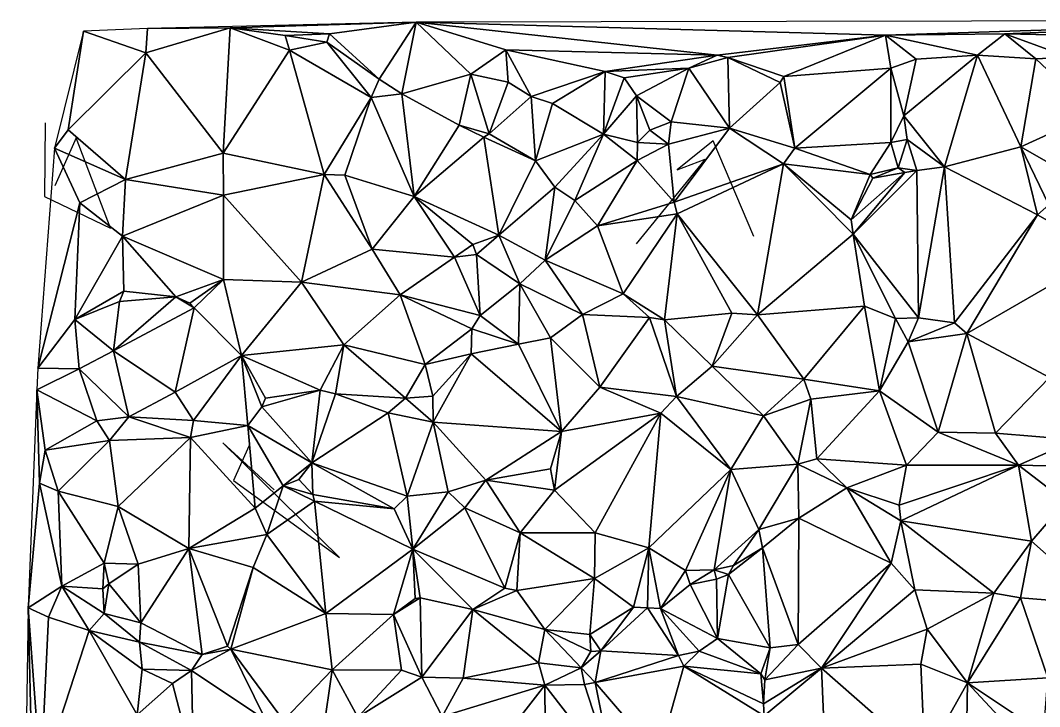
# Model space of a CAD drawing. Header units: metres. Extents: x -15 to 15.4, y -15.5 to 15.
# Drawn here: x -14.98 to -2.53, y 6.58 to 14.97 of the extents above; entities that cross this region are included whole.
import ezdxf

# ---------------------------------------------------------------- set-up
doc = ezdxf.new("R2010")
doc.units = ezdxf.units.M
doc.layers.add('CRACKS', color=1, linetype='Continuous')
doc.layers.add('STREET_MESH', color=7, linetype='Continuous')

msp = doc.modelspace()

# ---------------------------------------------------------------- linework, layer by layer
at = {"layer": 'CRACKS'}
for points in [[(-14.674, 13.718, 0.1), (-14.681, 12.816, 0.1), (-13.875, 12.427, 0.1), (-14.294, 13.534, 0.1), (-14.557, 12.948, 0.1)], [(-6.02, 12.326, 0.1), (-6.516, 13.497, 0.1), (-6.956, 13.142, 0.1), (-6.613, 13.274, 0.1), (-7.456, 12.238, 0.1)], [(-12.187, 9.765, 0.1), (-12.375, 9.347, 0.1), (-11.08, 8.404, 0.1), (-12.505, 9.805, 0.1), (-11.877, 9.233, 0.1)]]:
    msp.add_polyline3d(points, dxfattribs=at)
at = {"layer": 'STREET_MESH'}
for points in [[(-13.424, 14.87), (-12.413, 14.876), (-10.144, 14.945)], [(-12.413, 14.876), (-11.201, 14.805), (-10.144, 14.945)], [(-11.201, 14.805), (-10.597, 14.249), (-10.144, 14.945)], [(-10.597, 14.249), (-10.318, 14.069), (-10.144, 14.945)], [(-10.318, 14.069), (-9.475, 14.309), (-10.144, 14.945)], [(-4.41, 14.787), (1.16, 14.968), (-10.144, 14.945)], [(-6.467, 14.543), (-4.41, 14.787), (-10.144, 14.945)], [(-9.048, 14.608), (-6.467, 14.543), (-10.144, 14.945)], [(-9.475, 14.309), (-9.048, 14.608), (-10.144, 14.945)], [(1.16, 14.968), (-4.41, 14.787), (-2.955, 14.802)], [(-1.434, 14.77), (1.16, 14.968), (-2.955, 14.802)], [(-14.56, 13.407), (-14.393, 13.629), (-14.205, 14.838)], [(-14.393, 13.629), (-13.445, 14.573), (-14.205, 14.838)], [(-13.445, 14.573), (-13.424, 14.87), (-14.205, 14.838)], [(-13.424, 14.87), (-13.445, 14.573), (-12.413, 14.876)], [(-13.445, 14.573), (-12.5, 13.347), (-12.413, 14.876)], [(-12.5, 13.347), (-11.689, 14.604), (-12.413, 14.876)], [(-11.689, 14.604), (-11.741, 14.782), (-12.413, 14.876)], [(-11.741, 14.782), (-11.201, 14.805), (-12.413, 14.876)], [(-11.741, 14.782), (-11.236, 14.7), (-11.201, 14.805)], [(-11.236, 14.7), (-11.741, 14.782), (-11.689, 14.604)], [(-11.236, 14.7), (-11.689, 14.604), (-10.691, 14.025)], [(-11.201, 14.805), (-11.236, 14.7), (-10.597, 14.249)], [(-10.597, 14.249), (-11.236, 14.7), (-10.691, 14.025)], [(-6.467, 14.543), (-6.338, 14.513), (-4.41, 14.787)], [(-4.41, 14.787), (-6.338, 14.513), (-5.655, 14.284)], [(-4.347, 14.383), (-4.41, 14.787), (-5.655, 14.284)], [(-4.41, 14.787), (-3.289, 14.542), (-2.955, 14.802)], [(-4.039, 14.494), (-4.41, 14.787), (-4.347, 14.383)], [(-4.039, 14.494), (-3.289, 14.542), (-4.41, 14.787)], [(-3.289, 14.542), (-2.575, 14.499), (-2.955, 14.802)], [(-2.174, 14.518), (-1.434, 14.77), (-2.955, 14.802)], [(-2.575, 14.499), (-2.174, 14.518), (-2.955, 14.802)], [(-13.445, 14.573), (-14.393, 13.629), (-13.693, 13.025)], [(-12.5, 13.347), (-13.445, 14.573), (-13.693, 13.025)], [(-11.689, 14.604), (-12.5, 13.347), (-11.265, 13.086)], [(-10.691, 14.025), (-11.689, 14.604), (-11.265, 13.086)], [(-9.475, 14.309), (-9.019, 14.214), (-9.048, 14.608)], [(-6.467, 14.543), (-9.048, 14.608), (-7.836, 14.343)], [(-9.048, 14.608), (-8.737, 14.036), (-7.836, 14.343)], [(-9.019, 14.214), (-8.737, 14.036), (-9.048, 14.608)], [(-6.815, 14.386), (-6.467, 14.543), (-7.836, 14.343)], [(-6.815, 14.386), (-6.338, 14.513), (-6.467, 14.543)], [(-6.815, 14.386), (-6.318, 13.652), (-6.338, 14.513)], [(-6.338, 14.513), (-5.699, 14.207), (-5.655, 14.284)], [(-6.318, 13.652), (-5.699, 14.207), (-6.338, 14.513)], [(-4.188, 13.8), (-4.039, 14.494), (-4.347, 14.383)], [(-3.289, 14.542), (-4.188, 13.8), (-3.692, 13.178)], [(-3.289, 14.542), (-4.039, 14.494), (-4.188, 13.8)], [(-3.289, 14.542), (-3.692, 13.178), (-2.758, 13.424)], [(-2.575, 14.499), (-3.289, 14.542), (-2.758, 13.424)], [(-1.868, 13.831), (-2.575, 14.499), (-2.758, 13.424)], [(-2.174, 14.518), (-2.575, 14.499), (-1.868, 13.831)], [(-8.737, 14.036), (-8.477, 13.951), (-7.836, 14.343)], [(-8.477, 13.951), (-7.855, 13.577), (-7.836, 14.343)], [(-7.855, 13.577), (-7.605, 14.265), (-7.836, 14.343)], [(-7.605, 14.265), (-6.815, 14.386), (-7.836, 14.343)], [(-7.605, 14.265), (-7.451, 14.047), (-6.815, 14.386)], [(-6.815, 14.386), (-7.451, 14.047), (-7.03, 13.727)], [(-6.318, 13.652), (-6.815, 14.386), (-7.03, 13.727)], [(-5.519, 13.408), (-4.347, 14.383), (-5.655, 14.284)], [(-5.519, 13.408), (-4.345, 13.476), (-4.347, 14.383)], [(-4.345, 13.476), (-4.188, 13.8), (-4.347, 14.383)], [(-10.318, 14.069), (-10.597, 14.249), (-10.691, 14.025)], [(-9.617, 13.688), (-9.475, 14.309), (-10.318, 14.069)], [(-9.475, 14.309), (-9.617, 13.688), (-9.252, 13.58)], [(-9.019, 14.214), (-9.475, 14.309), (-9.252, 13.58)], [(-8.737, 14.036), (-9.019, 14.214), (-9.252, 13.58)], [(-7.451, 14.047), (-7.605, 14.265), (-7.855, 13.577)], [(-5.699, 14.207), (-6.318, 13.652), (-5.519, 13.408)], [(-5.699, 14.207), (-5.519, 13.408), (-5.655, 14.284)], [(-10.318, 14.069), (-10.691, 14.025), (-10.169, 12.817)], [(-9.617, 13.688), (-10.318, 14.069), (-10.169, 12.817)], [(-11.014, 13.075), (-10.691, 14.025), (-11.265, 13.086)], [(-10.691, 14.025), (-11.014, 13.075), (-10.169, 12.817)], [(-8.686, 13.252), (-8.737, 14.036), (-9.252, 13.58)], [(-8.477, 13.951), (-8.737, 14.036), (-8.686, 13.252)], [(-7.855, 13.577), (-8.477, 13.951), (-8.686, 13.252)], [(-7.442, 13.475), (-7.451, 14.047), (-7.855, 13.577)], [(-7.451, 14.047), (-7.288, 13.628), (-7.03, 13.727)], [(-7.451, 14.047), (-7.442, 13.475), (-7.288, 13.628)], [(-2.284, 13.148), (-1.868, 13.831), (-2.758, 13.424)], [(-7.288, 13.628), (-7.062, 13.456), (-7.03, 13.727)], [(-7.062, 13.456), (-6.318, 13.652), (-7.03, 13.727)], [(-4.147, 13.514), (-4.188, 13.8), (-4.345, 13.476)], [(-4.188, 13.8), (-4.147, 13.514), (-3.692, 13.178)], [(-14.393, 13.629), (-14.56, 13.407), (-13.693, 13.025)], [(-9.318, 13.54), (-9.617, 13.688), (-10.169, 12.817)], [(-9.617, 13.688), (-9.318, 13.54), (-9.252, 13.58)], [(-9.318, 13.54), (-8.686, 13.252), (-9.252, 13.58)], [(-8.448, 12.932), (-7.855, 13.577), (-8.686, 13.252)], [(-7.855, 13.577), (-8.448, 12.932), (-8.206, 12.769)], [(-7.446, 13.255), (-7.855, 13.577), (-8.206, 12.769)], [(-7.446, 13.255), (-7.442, 13.475), (-7.855, 13.577)], [(-7.442, 13.475), (-7.062, 13.456), (-7.288, 13.628)], [(-6.992, 12.747), (-6.318, 13.652), (-7.062, 13.456)], [(-6.318, 13.652), (-6.992, 12.747), (-5.658, 13.216)], [(-5.519, 13.408), (-6.318, 13.652), (-5.658, 13.216)], [(-9.133, 12.344), (-9.318, 13.54), (-10.169, 12.817)], [(-8.686, 13.252), (-9.318, 13.54), (-9.133, 12.344)], [(-7.442, 13.475), (-7.446, 13.255), (-7.062, 13.456)], [(-7.446, 13.255), (-6.992, 12.747), (-7.062, 13.456)], [(-5.519, 13.408), (-4.6, 13.084), (-4.345, 13.476)], [(-4.6, 13.084), (-4.256, 13.166), (-4.345, 13.476)], [(-4.256, 13.166), (-4.147, 13.514), (-4.345, 13.476)], [(-4.147, 13.514), (-4.256, 13.166), (-4.027, 13.132)], [(-3.692, 13.178), (-4.147, 13.514), (-4.027, 13.132)], [(-14.763, 10.719), (-14.252, 12.737), (-14.56, 13.407)], [(-14.56, 13.407), (-14.252, 12.737), (-13.693, 13.025)], [(-12.496, 12.831), (-12.5, 13.347), (-13.693, 13.025)], [(-12.5, 13.347), (-12.496, 12.831), (-11.265, 13.086)], [(-4.6, 13.084), (-5.519, 13.408), (-5.658, 13.216)], [(-3.692, 13.178), (-2.556, 12.593), (-2.758, 13.424)], [(-2.556, 12.593), (-2.419, 12.715), (-2.758, 13.424)], [(-2.419, 12.715), (-2.284, 13.148), (-2.758, 13.424)], [(-8.448, 12.932), (-8.686, 13.252), (-9.133, 12.344)], [(-7.928, 12.457), (-7.446, 13.255), (-8.206, 12.769)], [(-6.992, 12.747), (-7.446, 13.255), (-7.928, 12.457)], [(-5.658, 13.216), (-6.992, 12.747), (-6.954, 12.604)], [(-5.974, 11.37), (-5.658, 13.216), (-6.954, 12.604)], [(-5.974, 11.37), (-4.807, 12.354), (-5.658, 13.216)], [(-4.807, 12.354), (-4.829, 12.532), (-5.658, 13.216)], [(-4.829, 12.532), (-4.6, 13.084), (-5.658, 13.216)], [(-12.496, 12.831), (-11.542, 11.768), (-11.265, 13.086)], [(-11.542, 11.768), (-10.679, 12.174), (-11.265, 13.086)], [(-10.679, 12.174), (-11.014, 13.075), (-11.265, 13.086)], [(-11.014, 13.075), (-10.679, 12.174), (-10.169, 12.817)], [(-4.177, 13.108), (-4.829, 12.532), (-4.807, 12.354)], [(-4.565, 13.041), (-4.829, 12.532), (-4.177, 13.108)], [(-4.829, 12.532), (-4.565, 13.041), (-4.6, 13.084)], [(-4.177, 13.108), (-4.807, 12.354), (-4.027, 13.132)], [(-4.807, 12.354), (-4.008, 11.333), (-4.027, 13.132)], [(-4.6, 13.084), (-4.565, 13.041), (-4.256, 13.166)], [(-4.565, 13.041), (-4.177, 13.108), (-4.256, 13.166)], [(-4.256, 13.166), (-4.177, 13.108), (-4.027, 13.132)], [(-4.008, 11.333), (-3.692, 13.178), (-4.027, 13.132)], [(-4.008, 11.333), (-3.568, 11.274), (-3.692, 13.178)], [(-3.568, 11.274), (-2.556, 12.593), (-3.692, 13.178)], [(-14.252, 12.737), (-13.73, 12.33), (-13.693, 13.025)], [(-13.73, 12.33), (-12.496, 12.831), (-13.693, 13.025)], [(-12.496, 12.831), (-13.73, 12.33), (-12.495, 11.8)], [(-11.542, 11.768), (-12.496, 12.831), (-12.495, 11.8)], [(-8.448, 12.932), (-9.133, 12.344), (-8.568, 12.038)], [(-8.206, 12.769), (-8.448, 12.932), (-8.568, 12.038)], [(-14.252, 12.737), (-14.763, 10.719), (-14.313, 11.311)], [(-13.73, 12.33), (-14.252, 12.737), (-14.313, 11.311)], [(-10.679, 12.174), (-9.674, 12.076), (-10.169, 12.817)], [(-9.453, 12.231), (-9.133, 12.344), (-10.169, 12.817)], [(-9.674, 12.076), (-9.453, 12.231), (-10.169, 12.817)], [(-7.928, 12.457), (-8.206, 12.769), (-8.568, 12.038)], [(-6.992, 12.747), (-7.928, 12.457), (-6.954, 12.604)], [(-2.419, 12.715), (-2.556, 12.593), (-1.723, 12.118)], [(-7.928, 12.457), (-7.614, 11.627), (-6.954, 12.604)], [(-7.614, 11.627), (-7.109, 11.307), (-6.954, 12.604)], [(-7.109, 11.307), (-6.29, 11.391), (-6.954, 12.604)], [(-6.29, 11.391), (-5.974, 11.37), (-6.954, 12.604)], [(-3.568, 11.274), (-3.42, 11.14), (-2.556, 12.593)], [(-2.556, 12.593), (-3.42, 11.14), (-1.723, 12.118)], [(-7.614, 11.627), (-7.928, 12.457), (-8.568, 12.038)], [(-13.715, 11.661), (-13.73, 12.33), (-14.313, 11.311)], [(-13.73, 12.33), (-13.08, 11.59), (-12.495, 11.8)], [(-13.08, 11.59), (-13.73, 12.33), (-13.715, 11.661)], [(-9.453, 12.231), (-9.406, 12.106), (-9.133, 12.344)], [(-9.406, 12.106), (-8.878, 11.747), (-9.133, 12.344)], [(-9.133, 12.344), (-8.878, 11.747), (-8.568, 12.038)], [(-5.974, 11.37), (-4.669, 11.474), (-4.807, 12.354)], [(-4.669, 11.474), (-4.289, 11.326), (-4.807, 12.354)], [(-4.289, 11.326), (-4.008, 11.333), (-4.807, 12.354)], [(-9.406, 12.106), (-9.453, 12.231), (-9.674, 12.076)], [(-10.679, 12.174), (-11.542, 11.768), (-10.337, 11.613)], [(-9.674, 12.076), (-10.679, 12.174), (-10.337, 11.613)], [(-9.36, 11.363), (-9.674, 12.076), (-10.337, 11.613)], [(-9.36, 11.363), (-9.406, 12.106), (-9.674, 12.076)], [(-9.36, 11.363), (-8.878, 11.747), (-9.406, 12.106)], [(-3.42, 11.14), (-2.41, 10.605), (-1.723, 12.118)], [(-8.878, 11.747), (-8.11, 11.373), (-8.568, 12.038)], [(-8.11, 11.373), (-7.614, 11.627), (-8.568, 12.038)], [(-13.08, 11.59), (-12.908, 11.511), (-12.495, 11.8)], [(-12.908, 11.511), (-12.853, 11.454), (-12.495, 11.8)], [(-12.853, 11.454), (-12.276, 10.871), (-12.495, 11.8)], [(-12.276, 10.871), (-11.542, 11.768), (-12.495, 11.8)], [(-12.276, 10.871), (-11.026, 11.002), (-11.542, 11.768)], [(-11.542, 11.768), (-11.026, 11.002), (-10.337, 11.613)], [(-8.895, 11.012), (-8.878, 11.747), (-9.36, 11.363)], [(-8.895, 11.012), (-8.501, 11.088), (-8.878, 11.747)], [(-8.501, 11.088), (-8.11, 11.373), (-8.878, 11.747)], [(-13.767, 11.533), (-13.715, 11.661), (-14.313, 11.311)], [(-13.08, 11.59), (-13.767, 11.533), (-13.838, 10.929)], [(-12.853, 11.454), (-13.08, 11.59), (-13.838, 10.929)], [(-13.767, 11.533), (-13.08, 11.59), (-13.715, 11.661)], [(-12.908, 11.511), (-13.08, 11.59), (-12.853, 11.454)], [(-11.026, 11.002), (-10.032, 10.763), (-10.337, 11.613)], [(-9.462, 11.198), (-9.36, 11.363), (-10.337, 11.613)], [(-10.032, 10.763), (-9.462, 11.198), (-10.337, 11.613)], [(-7.614, 11.627), (-8.11, 11.373), (-7.295, 11.336)], [(-7.109, 11.307), (-7.614, 11.627), (-7.295, 11.336)], [(-13.838, 10.929), (-13.767, 11.533), (-14.313, 11.311)], [(-13.088, 10.424), (-12.853, 11.454), (-13.838, 10.929)], [(-13.088, 10.424), (-12.276, 10.871), (-12.853, 11.454)], [(-5.974, 11.37), (-5.411, 10.585), (-4.669, 11.474)], [(-4.669, 11.474), (-5.411, 10.585), (-4.486, 10.441)], [(-4.289, 11.326), (-4.669, 11.474), (-4.486, 10.441)], [(-8.895, 11.012), (-9.36, 11.363), (-9.462, 11.198)], [(-8.11, 11.373), (-8.501, 11.088), (-7.9, 10.487)], [(-8.11, 11.373), (-7.9, 10.487), (-7.295, 11.336)], [(-7.9, 10.487), (-6.963, 10.372), (-7.295, 11.336)], [(-6.963, 10.372), (-7.109, 11.307), (-7.295, 11.336)], [(-6.528, 10.742), (-6.29, 11.391), (-7.109, 11.307)], [(-6.29, 11.391), (-6.528, 10.742), (-5.974, 11.37)], [(-5.974, 11.37), (-6.528, 10.742), (-5.411, 10.585)], [(-4.008, 11.333), (-4.289, 11.326), (-4.135, 11.041)], [(-4.008, 11.333), (-4.135, 11.041), (-3.568, 11.274)], [(-14.763, 10.719), (-14.257, 10.712), (-14.313, 11.311)], [(-14.257, 10.712), (-13.838, 10.929), (-14.313, 11.311)], [(-6.963, 10.372), (-6.528, 10.742), (-7.109, 11.307)], [(-4.135, 11.041), (-4.289, 11.326), (-4.486, 10.441)], [(-4.135, 11.041), (-3.42, 11.14), (-3.568, 11.274)], [(-10.032, 10.763), (-9.473, 10.893), (-9.462, 11.198)], [(-9.473, 10.893), (-8.895, 11.012), (-9.462, 11.198)], [(-8.501, 11.088), (-8.895, 11.012), (-8.367, 9.944)], [(-7.9, 10.487), (-8.501, 11.088), (-8.367, 9.944)], [(-3.42, 11.14), (-4.135, 11.041), (-3.77, 9.935)], [(-3.069, 9.923), (-3.42, 11.14), (-3.77, 9.935)], [(-3.42, 11.14), (-3.069, 9.923), (-2.41, 10.605)], [(-11.026, 11.002), (-12.276, 10.871), (-11.314, 10.451)], [(-11.026, 11.002), (-11.314, 10.451), (-11.127, 10.406)], [(-10.272, 10.35), (-11.026, 11.002), (-11.127, 10.406)], [(-10.272, 10.35), (-10.032, 10.763), (-11.026, 11.002)], [(-8.895, 11.012), (-9.473, 10.893), (-8.367, 9.944)], [(-3.77, 9.935), (-4.135, 11.041), (-4.486, 10.441)], [(-13.652, 10.125), (-13.838, 10.929), (-14.257, 10.712)], [(-13.652, 10.125), (-13.088, 10.424), (-13.838, 10.929)], [(-12.276, 10.871), (-13.088, 10.424), (-12.862, 10.078)], [(-12.198, 10.019), (-12.276, 10.871), (-12.862, 10.078)], [(-11.314, 10.451), (-12.276, 10.871), (-11.982, 10.35)], [(-12.276, 10.871), (-12.027, 10.245), (-11.982, 10.35)], [(-12.198, 10.019), (-12.027, 10.245), (-12.276, 10.871)], [(-9.473, 10.893), (-10.032, 10.763), (-9.941, 10.376)], [(-9.936, 10.059), (-9.473, 10.893), (-9.941, 10.376)], [(-9.473, 10.893), (-9.936, 10.059), (-8.367, 9.944)], [(-14.257, 10.712), (-14.763, 10.719), (-14.776, 10.454)], [(-14.257, 10.712), (-14.776, 10.454), (-14.043, 10.076)], [(-13.652, 10.125), (-14.257, 10.712), (-14.043, 10.076)], [(-10.032, 10.763), (-10.272, 10.35), (-9.941, 10.376)], [(-5.902, 10.134), (-6.528, 10.742), (-6.963, 10.372)], [(-6.528, 10.742), (-5.902, 10.134), (-5.411, 10.585)], [(-5.902, 10.134), (-5.322, 10.338), (-5.411, 10.585)], [(-5.411, 10.585), (-5.322, 10.338), (-4.486, 10.441)], [(-2.41, 10.605), (-3.069, 9.923), (-2.082, 9.843)], [(-7.9, 10.487), (-8.367, 9.944), (-7.157, 10.168)], [(-6.963, 10.372), (-7.9, 10.487), (-7.157, 10.168)], [(-14.88, 7.788), (-14.743, 9.312), (-14.776, 10.454)], [(-14.776, 10.454), (-14.673, 9.718), (-14.043, 10.076)], [(-14.743, 9.312), (-14.673, 9.718), (-14.776, 10.454)], [(-13.088, 10.424), (-13.652, 10.125), (-12.862, 10.078)], [(-12.027, 10.245), (-11.314, 10.451), (-11.982, 10.35)], [(-12.027, 10.245), (-11.417, 9.56), (-11.314, 10.451)], [(-11.314, 10.451), (-11.417, 9.56), (-11.127, 10.406)], [(-11.417, 9.56), (-10.487, 10.171), (-11.127, 10.406)], [(-10.487, 10.171), (-10.272, 10.35), (-11.127, 10.406)], [(-9.936, 10.059), (-10.272, 10.35), (-10.487, 10.171)], [(-10.272, 10.35), (-9.936, 10.059), (-9.941, 10.376)], [(-6.302, 9.479), (-6.963, 10.372), (-7.157, 10.168)], [(-5.902, 10.134), (-6.963, 10.372), (-6.302, 9.479)], [(-5.322, 10.338), (-5.902, 10.134), (-5.481, 9.545)], [(-5.249, 9.61), (-5.322, 10.338), (-5.481, 9.545)], [(-5.322, 10.338), (-5.249, 9.61), (-4.486, 10.441)], [(-4.486, 10.441), (-5.249, 9.61), (-4.154, 9.533)], [(-3.77, 9.935), (-4.486, 10.441), (-4.154, 9.533)], [(-12.027, 10.245), (-12.198, 10.019), (-11.417, 9.56)], [(-13.889, 9.835), (-13.652, 10.125), (-14.043, 10.076)], [(-13.889, 9.835), (-12.899, 9.873), (-13.652, 10.125)], [(-13.652, 10.125), (-12.899, 9.873), (-12.862, 10.078)], [(-10.487, 10.171), (-11.417, 9.56), (-10.252, 9.156)], [(-9.936, 10.059), (-10.487, 10.171), (-10.252, 9.156)], [(-8.367, 9.944), (-8.454, 9.228), (-7.157, 10.168)], [(-8.454, 9.228), (-7.959, 8.705), (-7.157, 10.168)], [(-7.959, 8.705), (-7.3, 8.522), (-7.157, 10.168)], [(-7.3, 8.522), (-6.302, 9.479), (-7.157, 10.168)], [(-5.481, 9.545), (-5.902, 10.134), (-6.302, 9.479)], [(-14.673, 9.718), (-13.889, 9.835), (-14.043, 10.076)], [(-12.899, 9.873), (-12.198, 10.019), (-12.862, 10.078)], [(-12.109, 9.007), (-12.198, 10.019), (-12.899, 9.873)], [(-11.417, 9.56), (-12.198, 10.019), (-11.769, 9.28)], [(-12.198, 10.019), (-12.109, 9.007), (-11.769, 9.28)], [(-9.752, 9.208), (-9.936, 10.059), (-10.252, 9.156)], [(-9.936, 10.059), (-9.293, 9.351), (-8.367, 9.944)], [(-9.752, 9.208), (-9.293, 9.351), (-9.936, 10.059)], [(-13.889, 9.835), (-14.673, 9.718), (-14.516, 9.214)], [(-13.783, 9.029), (-13.889, 9.835), (-14.516, 9.214)], [(-12.899, 9.873), (-13.889, 9.835), (-13.783, 9.029)], [(-12.92, 8.514), (-12.899, 9.873), (-13.783, 9.029)], [(-12.109, 9.007), (-12.899, 9.873), (-12.92, 8.514)], [(-9.293, 9.351), (-8.502, 9.488), (-8.367, 9.944)], [(-8.502, 9.488), (-8.454, 9.228), (-8.367, 9.944)], [(-2.787, 9.531), (-3.77, 9.935), (-4.154, 9.533)], [(-3.069, 9.923), (-3.77, 9.935), (-2.787, 9.531)], [(-3.069, 9.923), (-2.787, 9.531), (-2.082, 9.843)], [(-2.787, 9.531), (-2.093, 9.515), (-2.082, 9.843)], [(-14.673, 9.718), (-14.743, 9.312), (-14.516, 9.214)], [(-5.249, 9.61), (-5.481, 9.545), (-4.885, 9.257)], [(-4.154, 9.533), (-5.249, 9.61), (-4.885, 9.257)], [(-11.575, 9.359), (-11.417, 9.56), (-11.769, 9.28)], [(-11.417, 9.56), (-11.575, 9.359), (-11.407, 9.173)], [(-10.413, 8.999), (-11.417, 9.56), (-11.407, 9.173)], [(-11.417, 9.56), (-10.413, 8.999), (-10.252, 9.156)], [(-9.293, 9.351), (-8.454, 9.228), (-8.502, 9.488)], [(-7.3, 8.522), (-6.856, 8.246), (-6.302, 9.479)], [(-6.856, 8.246), (-6.504, 8.253), (-6.302, 9.479)], [(-6.504, 8.253), (-5.96, 8.747), (-6.302, 9.479)], [(-5.96, 8.747), (-5.481, 9.545), (-6.302, 9.479)], [(-5.481, 9.545), (-5.96, 8.747), (-5.469, 8.885)], [(-5.481, 9.545), (-5.469, 8.885), (-4.885, 9.257)], [(-4.245, 9.046), (-4.154, 9.533), (-4.885, 9.257)], [(-4.245, 9.046), (-2.787, 9.531), (-4.154, 9.533)], [(-2.787, 9.531), (-4.245, 9.046), (-4.225, 8.853)], [(-2.787, 9.531), (-4.225, 8.853), (-2.629, 8.604)], [(-2.208, 9.089), (-2.787, 9.531), (-2.629, 8.604)], [(-2.787, 9.531), (-2.208, 9.089), (-2.093, 9.515)], [(-11.407, 9.173), (-11.575, 9.359), (-11.769, 9.28)], [(-9.752, 9.208), (-9.547, 9.012), (-9.293, 9.351)], [(-9.293, 9.351), (-9.547, 9.012), (-8.873, 8.706)], [(-8.454, 9.228), (-9.293, 9.351), (-8.873, 8.706)], [(-14.743, 9.312), (-14.88, 7.788), (-14.469, 8.053)], [(-14.516, 9.214), (-14.743, 9.312), (-14.469, 8.053)], [(-13.952, 8.337), (-14.516, 9.214), (-14.469, 8.053)], [(-13.952, 8.337), (-13.783, 9.029), (-14.516, 9.214)], [(-11.769, 9.28), (-12.109, 9.007), (-11.965, 8.687)], [(-11.386, 9.092), (-11.769, 9.28), (-11.965, 8.687)], [(-11.407, 9.173), (-11.769, 9.28), (-11.386, 9.092)], [(-8.454, 9.228), (-8.873, 8.706), (-7.959, 8.705)], [(-5.469, 8.885), (-4.343, 8.337), (-4.885, 9.257)], [(-4.225, 8.853), (-4.245, 9.046), (-4.885, 9.257)], [(-4.343, 8.337), (-4.225, 8.853), (-4.885, 9.257)], [(-11.247, 7.722), (-11.386, 9.092), (-11.965, 8.687)], [(-10.413, 8.999), (-11.407, 9.173), (-11.386, 9.092)], [(-11.247, 7.722), (-10.184, 8.507), (-11.386, 9.092)], [(-10.184, 8.507), (-10.413, 8.999), (-11.386, 9.092)], [(-10.413, 8.999), (-10.184, 8.507), (-10.252, 9.156)], [(-10.184, 8.507), (-9.752, 9.208), (-10.252, 9.156)], [(-9.547, 9.012), (-9.752, 9.208), (-10.184, 8.507)], [(-1.757, 7.831), (-2.208, 9.089), (-2.629, 8.604)], [(-13.952, 8.337), (-13.54, 8.325), (-13.783, 9.029)], [(-13.54, 8.325), (-12.92, 8.514), (-13.783, 9.029)], [(-12.109, 9.007), (-12.92, 8.514), (-11.965, 8.687)], [(-9.547, 9.012), (-10.184, 8.507), (-9.062, 8.029)], [(-9.547, 9.012), (-9.062, 8.029), (-8.873, 8.706)], [(-5.96, 8.747), (-5.915, 8.521), (-5.469, 8.885)], [(-5.915, 8.521), (-5.48, 7.341), (-5.469, 8.885)], [(-5.48, 7.341), (-4.343, 8.337), (-5.469, 8.885)], [(-4.343, 8.337), (-4.054, 8.01), (-4.225, 8.853)], [(-2.629, 8.604), (-4.225, 8.853), (-3.088, 7.967)], [(-4.225, 8.853), (-4.054, 8.01), (-3.088, 7.967)], [(-5.96, 8.747), (-6.504, 8.253), (-6.268, 8.308)], [(-5.915, 8.521), (-5.96, 8.747), (-6.268, 8.308)], [(-12.92, 8.514), (-12.134, 8.283), (-11.965, 8.687)], [(-12.134, 8.283), (-11.247, 7.722), (-11.965, 8.687)], [(-8.873, 8.706), (-9.062, 8.029), (-8.912, 8.001)], [(-7.966, 8.15), (-8.873, 8.706), (-8.912, 8.001)], [(-8.873, 8.706), (-7.966, 8.15), (-7.959, 8.705)], [(-7.966, 8.15), (-7.3, 8.522), (-7.959, 8.705)], [(-2.764, 7.912), (-2.629, 8.604), (-3.088, 7.967)], [(-2.764, 7.912), (-1.757, 7.831), (-2.629, 8.604)], [(-12.92, 8.514), (-13.54, 8.325), (-13.507, 7.605)], [(-12.756, 7.218), (-12.92, 8.514), (-13.507, 7.605)], [(-12.449, 7.321), (-12.134, 8.283), (-12.92, 8.514)], [(-12.449, 7.321), (-12.92, 8.514), (-12.756, 7.218)], [(-10.184, 8.507), (-11.247, 7.722), (-10.419, 7.708)], [(-10.184, 8.507), (-10.419, 7.708), (-10.155, 7.905)], [(-9.062, 8.029), (-10.184, 8.507), (-9.45, 7.771)], [(-10.093, 7.911), (-10.184, 8.507), (-10.155, 7.905)], [(-10.184, 8.507), (-10.093, 7.911), (-9.45, 7.771)], [(-7.491, 7.799), (-7.3, 8.522), (-7.966, 8.15)], [(-7.491, 7.799), (-7.317, 7.788), (-7.3, 8.522)], [(-7.3, 8.522), (-7.317, 7.788), (-7.158, 7.783)], [(-6.856, 8.246), (-7.3, 8.522), (-7.158, 7.783)], [(-5.915, 8.521), (-6.268, 8.308), (-6.327, 8.198)], [(-5.821, 7.299), (-5.915, 8.521), (-6.327, 8.198)], [(-5.821, 7.299), (-5.48, 7.341), (-5.915, 8.521)], [(-13.97, 8.023), (-13.952, 8.337), (-14.469, 8.053)], [(-13.952, 8.337), (-13.97, 8.023), (-13.896, 8.084)], [(-13.54, 8.325), (-13.952, 8.337), (-13.896, 8.084)], [(-13.54, 8.325), (-13.896, 8.084), (-13.507, 7.605)], [(-12.134, 8.283), (-12.449, 7.321), (-12.406, 7.283)], [(-11.247, 7.722), (-12.134, 8.283), (-12.406, 7.283)], [(-6.797, 8.073), (-6.856, 8.246), (-7.158, 7.783)], [(-6.504, 8.253), (-6.856, 8.246), (-6.797, 8.073)], [(-6.474, 8.139), (-6.504, 8.253), (-6.797, 8.073)], [(-6.268, 8.308), (-6.504, 8.253), (-6.327, 8.198)], [(-6.504, 8.253), (-6.474, 8.139), (-6.327, 8.198)], [(-5.48, 7.341), (-5.194, 7.053), (-4.343, 8.337)], [(-4.343, 8.337), (-5.194, 7.053), (-4.054, 8.01)], [(-8.573, 7.524), (-7.966, 8.15), (-8.912, 8.001)], [(-7.966, 8.15), (-8.573, 7.524), (-8.022, 7.462)], [(-7.491, 7.799), (-7.966, 8.15), (-8.022, 7.462)], [(-6.474, 8.139), (-6.797, 8.073), (-6.464, 7.416)], [(-6.474, 8.139), (-6.464, 7.416), (-6.327, 8.198)], [(-6.464, 7.416), (-5.821, 7.299), (-6.327, 8.198)], [(-14.88, 7.788), (-14.632, 7.677), (-14.469, 8.053)], [(-14.632, 7.677), (-14.135, 7.512), (-14.469, 8.053)], [(-14.135, 7.512), (-13.955, 7.72), (-14.469, 8.053)], [(-13.955, 7.72), (-13.97, 8.023), (-14.469, 8.053)], [(-13.97, 8.023), (-13.955, 7.72), (-13.896, 8.084)], [(-13.896, 8.084), (-13.955, 7.72), (-13.507, 7.605)], [(-9.062, 8.029), (-9.45, 7.771), (-8.912, 8.001)], [(-9.45, 7.771), (-8.573, 7.524), (-8.912, 8.001)], [(-6.464, 7.416), (-6.797, 8.073), (-7.158, 7.783)], [(-5.194, 7.053), (-3.903, 7.529), (-4.054, 8.01)], [(-4.054, 8.01), (-3.903, 7.529), (-3.088, 7.967)], [(-3.903, 7.529), (-3.409, 6.875), (-3.088, 7.967)], [(-3.409, 6.875), (-2.764, 7.912), (-3.088, 7.967)], [(-10.419, 7.708), (-10.093, 7.911), (-10.155, 7.905)], [(-10.072, 6.943), (-10.093, 7.911), (-10.419, 7.708)], [(-10.093, 7.911), (-10.072, 6.943), (-9.45, 7.771)], [(-2.43, 6.935), (-2.764, 7.912), (-3.409, 6.875)], [(-1.757, 7.831), (-2.764, 7.912), (-2.43, 6.935)], [(-14.794, 4.106), (-14.88, 7.788), (-14.977, 1.662)], [(-14.632, 7.677), (-14.88, 7.788), (-14.725, 5.699)], [(-14.88, 7.788), (-14.794, 4.106), (-14.725, 5.699)], [(-13.52, 7.372), (-13.955, 7.72), (-14.135, 7.512)], [(-13.955, 7.72), (-13.52, 7.372), (-13.507, 7.605)], [(-11.169, 7.031), (-11.247, 7.722), (-12.406, 7.283)], [(-10.419, 7.708), (-11.247, 7.722), (-11.169, 7.031)], [(-9.45, 7.771), (-10.072, 6.943), (-9.571, 6.932)], [(-9.45, 7.771), (-9.571, 6.932), (-8.649, 7.116)], [(-8.573, 7.524), (-9.45, 7.771), (-8.649, 7.116)], [(-7.89, 7.265), (-7.491, 7.799), (-8.022, 7.462)], [(-7.89, 7.265), (-7.317, 7.788), (-7.491, 7.799)], [(-7.89, 7.265), (-6.94, 7.207), (-7.317, 7.788)], [(-7.317, 7.788), (-6.94, 7.207), (-7.158, 7.783)], [(-6.686, 7.262), (-6.464, 7.416), (-7.158, 7.783)], [(-6.94, 7.207), (-6.686, 7.262), (-7.158, 7.783)], [(-14.135, 7.512), (-14.632, 7.677), (-14.725, 5.699)], [(-13.52, 7.372), (-12.756, 7.218), (-13.507, 7.605)], [(-10.419, 7.708), (-11.169, 7.031), (-10.322, 7.029)], [(-10.072, 6.943), (-10.419, 7.708), (-10.322, 7.029)], [(-13.551, 6.482), (-14.135, 7.512), (-14.725, 5.699)], [(-13.491, 7.042), (-14.135, 7.512), (-13.551, 6.482)], [(-13.491, 7.042), (-13.52, 7.372), (-14.135, 7.512)], [(-8.128, 7.058), (-8.573, 7.524), (-8.649, 7.116)], [(-8.573, 7.524), (-8.011, 7.256), (-8.022, 7.462)], [(-8.128, 7.058), (-8.011, 7.256), (-8.573, 7.524)], [(-3.903, 7.529), (-5.194, 7.053), (-3.98, 7.102)], [(-3.903, 7.529), (-3.98, 7.102), (-3.409, 6.875)], [(-12.888, 7.024), (-13.52, 7.372), (-13.491, 7.042)], [(-13.52, 7.372), (-12.888, 7.024), (-12.756, 7.218)], [(-8.011, 7.256), (-7.89, 7.265), (-8.022, 7.462)], [(-6.686, 7.262), (-5.933, 6.982), (-6.464, 7.416)], [(-5.933, 6.982), (-5.821, 7.299), (-6.464, 7.416)], [(-12.888, 7.024), (-11.979, 6.418), (-12.406, 7.283)], [(-12.756, 7.218), (-12.888, 7.024), (-12.406, 7.283)], [(-12.449, 7.321), (-12.756, 7.218), (-12.406, 7.283)], [(-11.763, 6.412), (-11.169, 7.031), (-12.406, 7.283)], [(-11.979, 6.418), (-11.763, 6.412), (-12.406, 7.283)], [(-7.89, 7.265), (-8.011, 7.256), (-8.128, 7.058)], [(-7.958, 6.879), (-7.89, 7.265), (-8.128, 7.058)], [(-6.94, 7.207), (-7.89, 7.265), (-7.958, 6.879)], [(-6.876, 7.076), (-6.686, 7.262), (-6.94, 7.207)], [(-5.933, 6.982), (-6.686, 7.262), (-6.876, 7.076)], [(-5.821, 7.299), (-5.933, 6.982), (-5.885, 6.908)], [(-5.194, 7.053), (-5.48, 7.341), (-5.885, 6.908)], [(-5.48, 7.341), (-5.821, 7.299), (-5.885, 6.908)], [(-8.649, 7.116), (-9.571, 6.932), (-8.572, 6.843)], [(-8.128, 7.058), (-8.649, 7.116), (-8.572, 6.843)], [(-6.876, 7.076), (-6.94, 7.207), (-7.958, 6.879)], [(-3.98, 7.102), (-5.194, 7.053), (-3.931, 5.944)], [(-3.409, 6.875), (-3.98, 7.102), (-3.931, 5.944)], [(-13.119, 6.866), (-13.491, 7.042), (-13.551, 6.482)], [(-12.888, 7.024), (-13.491, 7.042), (-13.119, 6.866)], [(-12.888, 7.024), (-13.119, 6.866), (-12.862, 5.879)], [(-11.979, 6.418), (-12.888, 7.024), (-12.862, 5.879)], [(-11.169, 7.031), (-11.763, 6.412), (-11.278, 6.266)], [(-10.855, 6.453), (-11.169, 7.031), (-11.278, 6.266)], [(-11.169, 7.031), (-10.855, 6.453), (-10.322, 7.029)], [(-10.855, 6.453), (-10.072, 6.943), (-10.322, 7.029)], [(-8.089, 6.853), (-8.128, 7.058), (-8.572, 6.843)], [(-8.089, 6.853), (-7.958, 6.879), (-8.128, 7.058)], [(-6.876, 7.076), (-7.958, 6.879), (-7.182, 5.975)], [(-5.892, 6.468), (-6.876, 7.076), (-7.182, 5.975)], [(-5.903, 6.616), (-6.876, 7.076), (-5.892, 6.468)], [(-5.933, 6.982), (-6.876, 7.076), (-5.903, 6.616)], [(-5.933, 6.982), (-5.903, 6.616), (-5.885, 6.908)], [(-5.903, 6.616), (-5.194, 7.053), (-5.885, 6.908)], [(-5.194, 7.053), (-5.903, 6.616), (-5.892, 6.468)], [(-5.194, 7.053), (-5.892, 6.468), (-5.121, 5.354)], [(-5.194, 7.053), (-5.121, 5.354), (-3.931, 5.944)], [(-12.862, 5.879), (-13.119, 6.866), (-13.551, 6.482)], [(-9.826, 6.46), (-10.072, 6.943), (-10.855, 6.453)], [(-10.072, 6.943), (-9.826, 6.46), (-9.571, 6.932)], [(-9.571, 6.932), (-9.826, 6.46), (-8.572, 6.843)], [(-7.735, 5.76), (-8.089, 6.853), (-8.572, 6.843)], [(-7.958, 6.879), (-8.089, 6.853), (-7.735, 5.76)], [(-7.958, 6.879), (-7.735, 5.76), (-7.182, 5.975)], [(-3.434, 5.487), (-3.409, 6.875), (-3.931, 5.944)], [(-3.409, 6.875), (-3.434, 5.487), (-2.548, 5.945)], [(-2.481, 6.255), (-2.43, 6.935), (-3.409, 6.875)], [(-2.481, 6.255), (-3.409, 6.875), (-2.548, 5.945)], [(-9.826, 6.46), (-9.555, 5.583), (-8.572, 6.843)], [(-8.572, 6.843), (-9.555, 5.583), (-8.56, 5.392)], [(-7.735, 5.76), (-8.572, 6.843), (-8.56, 5.392)]]:
    msp.add_3dface(points, dxfattribs=at)

doc.saveas('drawing.dxf')
